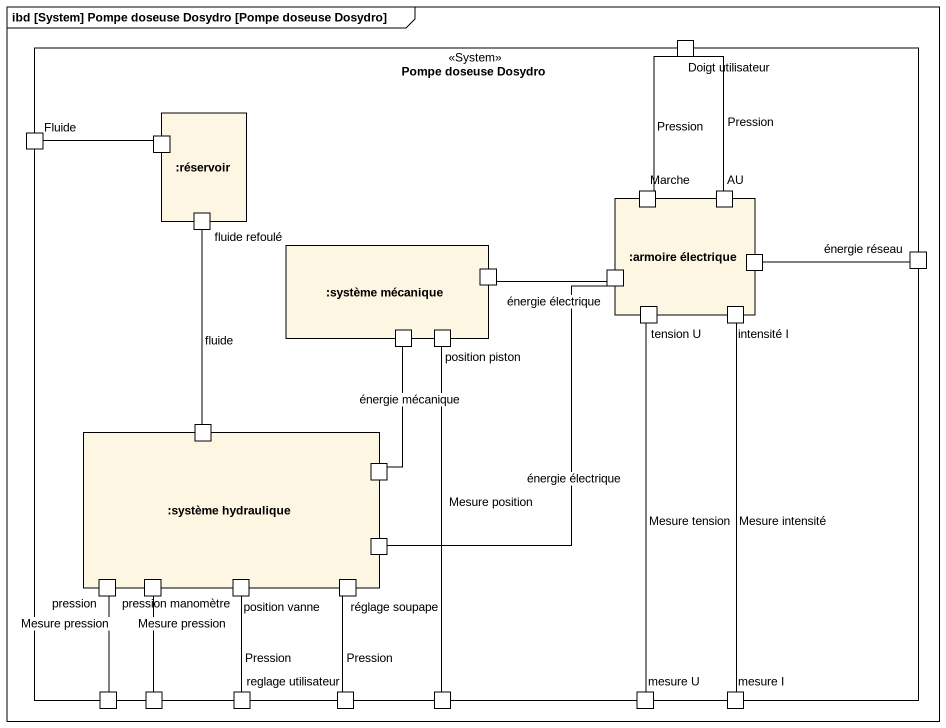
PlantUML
@startuml
mainframe ibd [System] Pompe doseuse Dosydro [Pompe doseuse Dosydro]
rectangle "Pompe doseuse Dosydro" as Pompe_doseuse_Dosydro <<System>> {
  port "Doigt utilisateur" as Doigt_utilisateur
  port Fluide
  rectangle ":réservoir" as réservoir {
    port " " as port1
    port "fluide refoulé" as fluide_refoulé
  }
  rectangle ":armoire électrique" as armoire_électrique {
    port Marche
    port AU
    port " " as port2
    port " " as port4
    port "tension U" as tension_U
    port "intensité I" as intensité_I
  }
  rectangle ":système mécanique" as système_mécanique {
    port " " as port3
    port " " as port5
    port "position piston" as position_piston
  }
  port "énergie réseau" as énergie_réseau
  rectangle ":système hydraulique" as système_hydraulique {
    port " " as port6
    port " " as port7
    port " " as port8
    port pression
    port "pression manomètre" as pression_manomètre
    port "position vanne" as position_vanne
    port "réglage soupape" as réglage_soupape
  }
  port " " as port9
  port " " as port10
  port " " as port11
  port "reglage utilisateur" as reglage_utilisateur
  port " " as port12
  port "mesure U" as mesure_U
  port "mesure I" as mesure_I
}
Doigt_utilisateur -- Marche : Pression
Fluide -right- port1
AU -up- Doigt_utilisateur : Pression
port2 -right- énergie_réseau
port4 -left- port3 : énergie électrique
port4 -- port8 : énergie électrique
tension_U -- mesure_U : Mesure tension
intensité_I -- mesure_I : Mesure intensité
port6 -up- fluide_refoulé : fluide
port7 -up- port5 : énergie mécanique
pression -- port9 : Mesure pression
pression_manomètre -- port10 : Mesure pression
position_vanne -- port11 : Pression
reglage_utilisateur -up- réglage_soupape : Pression
port12 -up- position_piston : Mesure position
@enduml
